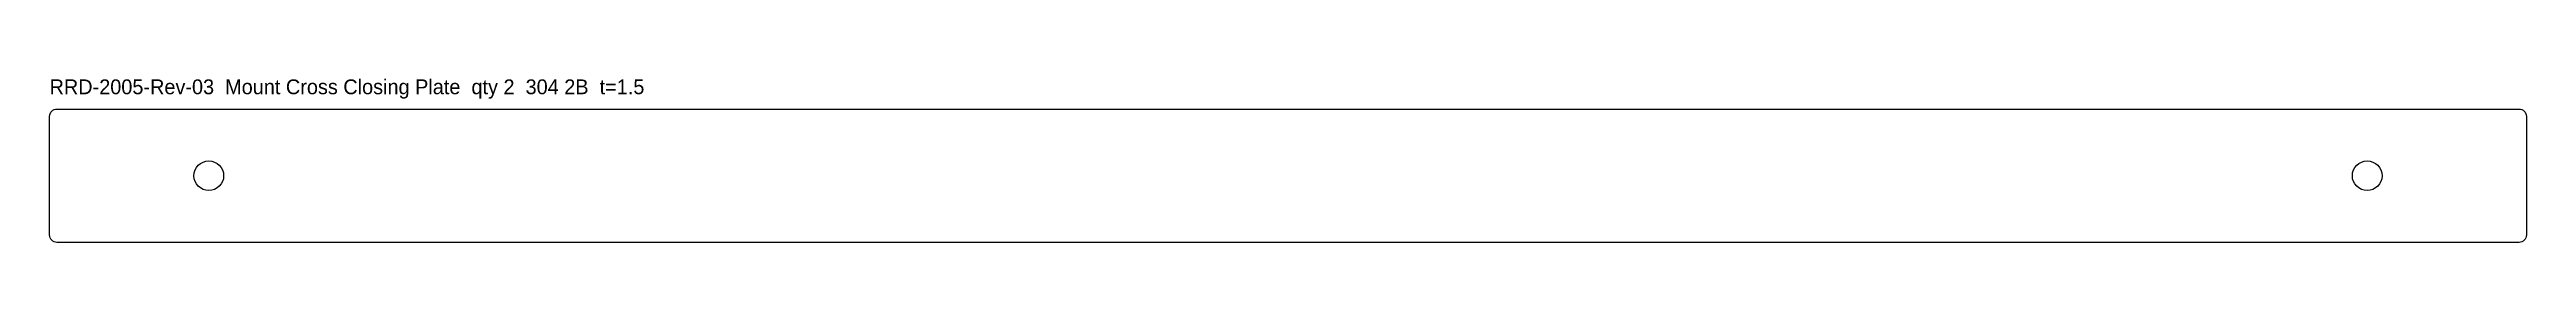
# Model space of a CAD drawing. Header units: millimetres. Extents: x 0 to 1000, y 0 to 66.
import ezdxf

# ---------------------------------------------------------------- set-up
doc = ezdxf.new("R2010")
doc.units = ezdxf.units.MM
doc.layers.add('CUT', color=7, linetype='Continuous')
doc.layers.add('NOTES', color=3, linetype='Continuous')

msp = doc.modelspace()

# ---------------------------------------------------------------- linework, layer by layer
at = {"layer": 'CUT'}
msp.add_lwpolyline([(1000, 3), (999.9, 2.4), (999.8, 1.9), (999.5, 1.3), (999.1, 0.9), (998.7, 0.5), (998.1, 0.2), (997.6, 0.1), (997, 0), (3, 0), (2.4, 0.1), (1.9, 0.2), (1.3, 0.5), (0.9, 0.9), (0.5, 1.3), (0.2, 1.9), (0.1, 2.4), (0, 3), (0, 51), (0.1, 51.6), (0.2, 52.1), (0.5, 52.7), (0.9, 53.1), (1.3, 53.5), (1.9, 53.8), (2.4, 53.9), (3, 54), (997, 54), (997.6, 53.9), (998.1, 53.8), (998.7, 53.5), (999.1, 53.1), (999.5, 52.7), (999.8, 52.1), (999.9, 51.6), (1000, 51)], close=True, dxfattribs=at)
for centre in [(64.3, 27), (935.7, 27)]:
    msp.add_circle(centre, 6, dxfattribs=at)

# ---------------------------------------------------------------- texts
at = {"layer": 'NOTES'}
msp.add_text('RRD-2005-Rev-03  Mount Cross Closing Plate  qty 2  304 2B  t=1.5', height=6, dxfattribs=at).set_placement((0, 60))

doc.saveas('drawing.dxf')
